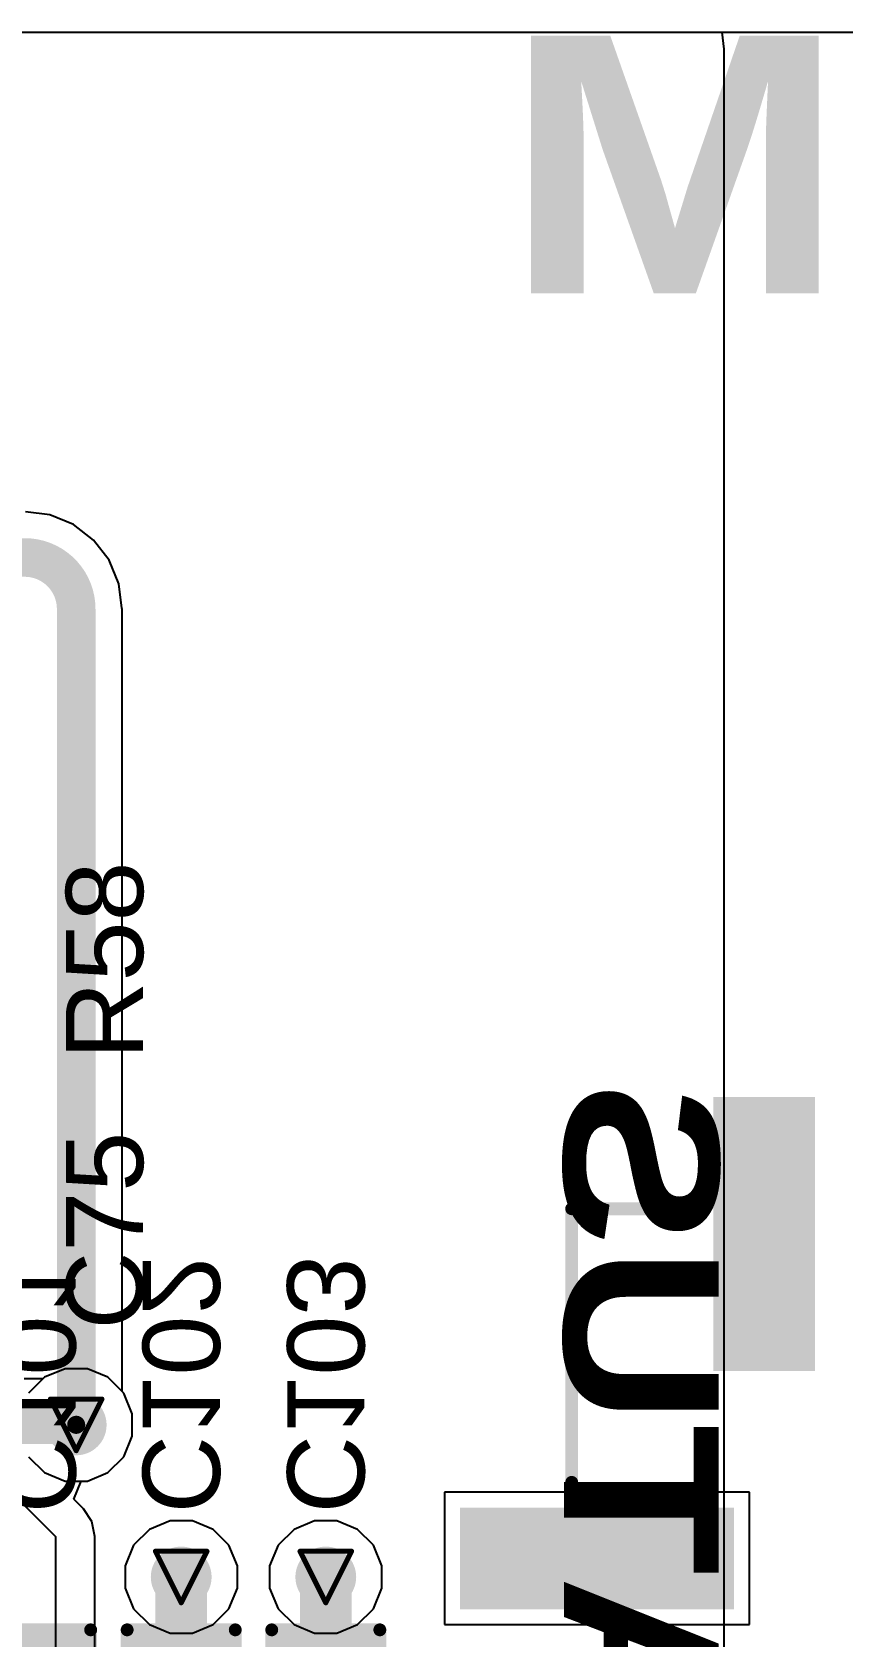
# Model space of a CAD drawing. Header units: inches. Extents: x 0 to 211, y 0 to 201.
# Drawn here: x 2.507 to 2.822, y 4.086 to 4.709 of the extents above; entities that cross this region are included whole.
import ezdxf

# ---------------------------------------------------------------- set-up
doc = ezdxf.new("R2010")
doc.units = ezdxf.units.IN
doc.header["$MEASUREMENT"] = 0
for name, color, linetype in [('Bottom Layer', 5, 'Continuous'), ('Bottom Overlay', 54, 'Continuous'), ('Bottom Paste', 16, 'Continuous'), ('Bottom Solder', 6, 'Continuous'), ('Drill Drawing', 1, 'Continuous'), ('Layer 1', 16, 'Continuous'), ('Layer 2', 76, 'Continuous'), ('Top Layer', 1, 'Continuous'), ('Top Overlay', 2, 'Continuous'), ('Top Paste', 8, 'Continuous'), ('Top Solder', 216, 'Continuous'), ('Via Holes', 16, 'Continuous')]:
    doc.layers.add(name, color=color, linetype=linetype)
doc.styles.add('Arial', font='', dxfattribs={"height": 0.2})
doc.styles.add('Arial Black_Bold', font='', dxfattribs={"height": 0.2})
doc.styles.get('Arial').set_extended_font_data('Arial')
doc.styles.get('Arial Black_Bold').set_extended_font_data('Arial Black', bold=True)

# ---------------------------------------------------------------- blocks, each defined once
blk = doc.blocks.new('EC21EFA_512_STD_54')
at = {"layer": 'Top Layer'}
for points in [[(0.47835, 0.61024), (0.50984, 0.61024), (0.50984, 0.51181), (0.47835, 0.51181)], [(0.57087, 0.51181), (0.66929, 0.51181), (0.66929, 0.48031), (0.57087, 0.48031)]]:
    blk.add_hatch(color=1, dxfattribs=at).paths.add_polyline_path(points)
at = {"layer": 'Top Paste'}
for points in [[(0.47835, 0.61024), (0.50984, 0.61024), (0.50984, 0.51181), (0.47835, 0.51181)], [(0.57087, 0.51181), (0.66929, 0.51181), (0.66929, 0.48031), (0.57087, 0.48031)]]:
    blk.add_hatch(color=8, dxfattribs=at).paths.add_polyline_path(points)
at = {"layer": 'Top Solder'}
for points in [[(0.47435, 0.61424), (0.51384, 0.61424), (0.51384, 0.50781), (0.47435, 0.50781)], [(0.56687, 0.51581), (0.67329, 0.51581), (0.67329, 0.47631), (0.56687, 0.47631)]]:
    blk.add_hatch(color=216, dxfattribs=at).paths.add_polyline_path(points)
at = {"layer": 'Top Overlay'}
for points in [[(0.52362, 0.57087, 0.005, 0.005, 0), (0.62992, 0.57087, 0.005, 0.005, 0)], [(0.62992, 0.57087, 0.005, 0.005, 0), (0.62992, 0.52756, 0.005, 0.005, 0)]]:
    blk.add_lwpolyline(points, format="xyseb", dxfattribs=at)
for points in [[(0.52237, 0.57087, 0.0025, 0.0025, 1), (0.52487, 0.57087, 0.0025, 0.0025, 1)], [(0.62867, 0.57087, 0.0025, 0.0025, 1), (0.63117, 0.57087, 0.0025, 0.0025, 1)], [(0.62867, 0.57087, 0.0025, 0.0025, 1), (0.63117, 0.57087, 0.0025, 0.0025, 1)], [(0.62867, 0.52756, 0.0025, 0.0025, 1), (0.63117, 0.52756, 0.0025, 0.0025, 1)]]:
    blk.add_lwpolyline(points, format="xyseb", close=True, dxfattribs=at)
blk = doc.blocks.new('C___0603_B_287')
at = {"layer": 'Bottom Layer'}
for points in [[(-0.045, -0.0175), (-0.045, 0.0175), (-0.015, 0.0175), (-0.015, -0.0175)], [(0.015, -0.0175), (0.015, 0.0175), (0.045, 0.0175), (0.045, -0.0175)]]:
    blk.add_hatch(color=5, dxfattribs=at).paths.add_polyline_path(points)
at = {"layer": 'Bottom Paste'}
for points in [[(-0.045, -0.0175), (-0.045, 0.0175), (-0.015, 0.0175), (-0.015, -0.0175)], [(0.015, -0.0175), (0.015, 0.0175), (0.045, 0.0175), (0.045, -0.0175)]]:
    blk.add_hatch(color=16, dxfattribs=at).paths.add_polyline_path(points)
at = {"layer": 'Bottom Solder'}
for points in [[(-0.04736, -0.01986), (-0.04736, 0.01986), (-0.01264, 0.01986), (-0.01264, -0.01986)], [(0.01264, -0.01986), (0.01264, 0.01986), (0.04736, 0.01986), (0.04736, -0.01986)]]:
    blk.add_hatch(color=6, dxfattribs=at).paths.add_polyline_path(points)
at = {"layer": 'Bottom Overlay'}
for points in [[(-0.049, -0.021, 0.005, 0.005, 0), (-0.049, 0.021, 0.005, 0.005, 0)], [(-0.018, 0.021, 0.005, 0.005, 0), (-0.049, 0.021, 0.005, 0.005, 0)], [(0.049, 0.021, 0.005, 0.005, 0), (0.018, 0.021, 0.005, 0.005, 0)], [(0.049, -0.021, 0.005, 0.005, 0), (0.049, 0.021, 0.005, 0.005, 0)], [(-0.018, -0.021, 0.005, 0.005, 0), (-0.049, -0.021, 0.005, 0.005, 0)], [(0.049, -0.021, 0.005, 0.005, 0), (0.018, -0.021, 0.005, 0.005, 0)]]:
    blk.add_lwpolyline(points, format="xyseb", dxfattribs=at)
for points in [[(-0.05025, 0.021, 0.0025, 0.0025, 1), (-0.04775, 0.021, 0.0025, 0.0025, 1)], [(-0.05025, 0.021, 0.0025, 0.0025, 1), (-0.04775, 0.021, 0.0025, 0.0025, 1)], [(-0.01925, 0.021, 0.0025, 0.0025, 1), (-0.01675, 0.021, 0.0025, 0.0025, 1)], [(0.01675, 0.021, 0.0025, 0.0025, 1), (0.01925, 0.021, 0.0025, 0.0025, 1)], [(0.04775, 0.021, 0.0025, 0.0025, 1), (0.05025, 0.021, 0.0025, 0.0025, 1)], [(0.04775, 0.021, 0.0025, 0.0025, 1), (0.05025, 0.021, 0.0025, 0.0025, 1)], [(-0.05025, -0.021, 0.0025, 0.0025, 1), (-0.04775, -0.021, 0.0025, 0.0025, 1)], [(-0.05025, -0.021, 0.0025, 0.0025, 1), (-0.04775, -0.021, 0.0025, 0.0025, 1)], [(-0.01925, -0.021, 0.0025, 0.0025, 1), (-0.01675, -0.021, 0.0025, 0.0025, 1)], [(0.01675, -0.021, 0.0025, 0.0025, 1), (0.01925, -0.021, 0.0025, 0.0025, 1)], [(0.04775, -0.021, 0.0025, 0.0025, 1), (0.05025, -0.021, 0.0025, 0.0025, 1)], [(0.04775, -0.021, 0.0025, 0.0025, 1), (0.05025, -0.021, 0.0025, 0.0025, 1)]]:
    blk.add_lwpolyline(points, format="xyseb", close=True, dxfattribs=at)
blk = doc.blocks.new('C___0603_B_288')
at = {"layer": 'Bottom Layer'}
for points in [[(-0.045, -0.0175), (-0.045, 0.0175), (-0.015, 0.0175), (-0.015, -0.0175)], [(0.015, -0.0175), (0.015, 0.0175), (0.045, 0.0175), (0.045, -0.0175)]]:
    blk.add_hatch(color=5, dxfattribs=at).paths.add_polyline_path(points)
at = {"layer": 'Bottom Paste'}
for points in [[(-0.045, -0.0175), (-0.045, 0.0175), (-0.015, 0.0175), (-0.015, -0.0175)], [(0.015, -0.0175), (0.015, 0.0175), (0.045, 0.0175), (0.045, -0.0175)]]:
    blk.add_hatch(color=16, dxfattribs=at).paths.add_polyline_path(points)
at = {"layer": 'Bottom Solder'}
for points in [[(-0.04736, -0.01986), (-0.04736, 0.01986), (-0.01264, 0.01986), (-0.01264, -0.01986)], [(0.01264, -0.01986), (0.01264, 0.01986), (0.04736, 0.01986), (0.04736, -0.01986)]]:
    blk.add_hatch(color=6, dxfattribs=at).paths.add_polyline_path(points)
at = {"layer": 'Bottom Overlay'}
for points in [[(-0.049, -0.021, 0.005, 0.005, 0), (-0.049, 0.021, 0.005, 0.005, 0)], [(-0.018, 0.021, 0.005, 0.005, 0), (-0.049, 0.021, 0.005, 0.005, 0)], [(0.049, 0.021, 0.005, 0.005, 0), (0.018, 0.021, 0.005, 0.005, 0)], [(0.049, -0.021, 0.005, 0.005, 0), (0.049, 0.021, 0.005, 0.005, 0)], [(-0.018, -0.021, 0.005, 0.005, 0), (-0.049, -0.021, 0.005, 0.005, 0)], [(0.049, -0.021, 0.005, 0.005, 0), (0.018, -0.021, 0.005, 0.005, 0)]]:
    blk.add_lwpolyline(points, format="xyseb", dxfattribs=at)
for points in [[(-0.05025, 0.021, 0.0025, 0.0025, 1), (-0.04775, 0.021, 0.0025, 0.0025, 1)], [(-0.05025, 0.021, 0.0025, 0.0025, 1), (-0.04775, 0.021, 0.0025, 0.0025, 1)], [(-0.01925, 0.021, 0.0025, 0.0025, 1), (-0.01675, 0.021, 0.0025, 0.0025, 1)], [(0.01675, 0.021, 0.0025, 0.0025, 1), (0.01925, 0.021, 0.0025, 0.0025, 1)], [(0.04775, 0.021, 0.0025, 0.0025, 1), (0.05025, 0.021, 0.0025, 0.0025, 1)], [(0.04775, 0.021, 0.0025, 0.0025, 1), (0.05025, 0.021, 0.0025, 0.0025, 1)], [(-0.05025, -0.021, 0.0025, 0.0025, 1), (-0.04775, -0.021, 0.0025, 0.0025, 1)], [(-0.05025, -0.021, 0.0025, 0.0025, 1), (-0.04775, -0.021, 0.0025, 0.0025, 1)], [(-0.01925, -0.021, 0.0025, 0.0025, 1), (-0.01675, -0.021, 0.0025, 0.0025, 1)], [(0.01675, -0.021, 0.0025, 0.0025, 1), (0.01925, -0.021, 0.0025, 0.0025, 1)], [(0.04775, -0.021, 0.0025, 0.0025, 1), (0.05025, -0.021, 0.0025, 0.0025, 1)], [(0.04775, -0.021, 0.0025, 0.0025, 1), (0.05025, -0.021, 0.0025, 0.0025, 1)]]:
    blk.add_lwpolyline(points, format="xyseb", close=True, dxfattribs=at)
blk = doc.blocks.new('C___0603_B_289')
at = {"layer": 'Bottom Layer'}
for points in [[(-0.045, -0.0175), (-0.045, 0.0175), (-0.015, 0.0175), (-0.015, -0.0175)], [(0.015, -0.0175), (0.015, 0.0175), (0.045, 0.0175), (0.045, -0.0175)]]:
    blk.add_hatch(color=5, dxfattribs=at).paths.add_polyline_path(points)
at = {"layer": 'Bottom Paste'}
for points in [[(-0.045, -0.0175), (-0.045, 0.0175), (-0.015, 0.0175), (-0.015, -0.0175)], [(0.015, -0.0175), (0.015, 0.0175), (0.045, 0.0175), (0.045, -0.0175)]]:
    blk.add_hatch(color=16, dxfattribs=at).paths.add_polyline_path(points)
at = {"layer": 'Bottom Solder'}
for points in [[(-0.04736, -0.01986), (-0.04736, 0.01986), (-0.01264, 0.01986), (-0.01264, -0.01986)], [(0.01264, -0.01986), (0.01264, 0.01986), (0.04736, 0.01986), (0.04736, -0.01986)]]:
    blk.add_hatch(color=6, dxfattribs=at).paths.add_polyline_path(points)
at = {"layer": 'Bottom Overlay'}
for points in [[(-0.049, -0.021, 0.005, 0.005, 0), (-0.049, 0.021, 0.005, 0.005, 0)], [(-0.018, 0.021, 0.005, 0.005, 0), (-0.049, 0.021, 0.005, 0.005, 0)], [(0.049, 0.021, 0.005, 0.005, 0), (0.018, 0.021, 0.005, 0.005, 0)], [(0.049, -0.021, 0.005, 0.005, 0), (0.049, 0.021, 0.005, 0.005, 0)], [(-0.018, -0.021, 0.005, 0.005, 0), (-0.049, -0.021, 0.005, 0.005, 0)], [(0.049, -0.021, 0.005, 0.005, 0), (0.018, -0.021, 0.005, 0.005, 0)]]:
    blk.add_lwpolyline(points, format="xyseb", dxfattribs=at)
for points in [[(-0.05025, 0.021, 0.0025, 0.0025, 1), (-0.04775, 0.021, 0.0025, 0.0025, 1)], [(-0.05025, 0.021, 0.0025, 0.0025, 1), (-0.04775, 0.021, 0.0025, 0.0025, 1)], [(-0.01925, 0.021, 0.0025, 0.0025, 1), (-0.01675, 0.021, 0.0025, 0.0025, 1)], [(0.01675, 0.021, 0.0025, 0.0025, 1), (0.01925, 0.021, 0.0025, 0.0025, 1)], [(0.04775, 0.021, 0.0025, 0.0025, 1), (0.05025, 0.021, 0.0025, 0.0025, 1)], [(0.04775, 0.021, 0.0025, 0.0025, 1), (0.05025, 0.021, 0.0025, 0.0025, 1)], [(-0.05025, -0.021, 0.0025, 0.0025, 1), (-0.04775, -0.021, 0.0025, 0.0025, 1)], [(-0.05025, -0.021, 0.0025, 0.0025, 1), (-0.04775, -0.021, 0.0025, 0.0025, 1)], [(-0.01925, -0.021, 0.0025, 0.0025, 1), (-0.01675, -0.021, 0.0025, 0.0025, 1)], [(0.01675, -0.021, 0.0025, 0.0025, 1), (0.01925, -0.021, 0.0025, 0.0025, 1)], [(0.04775, -0.021, 0.0025, 0.0025, 1), (0.05025, -0.021, 0.0025, 0.0025, 1)], [(0.04775, -0.021, 0.0025, 0.0025, 1), (0.05025, -0.021, 0.0025, 0.0025, 1)]]:
    blk.add_lwpolyline(points, format="xyseb", close=True, dxfattribs=at)

msp = doc.modelspace()

# ---------------------------------------------------------------- hatches: boundary and pattern name
at = {"layer": 'Bottom Layer'}
h = msp.add_hatch(color=5, dxfattribs=at)
edge = h.paths.add_edge_path()
edge.add_arc((2.524, 4.168), 0.01181, 0, 360)
h = msp.add_hatch(color=5, dxfattribs=at)
edge = h.paths.add_edge_path()
edge.add_arc((2.5648, 4.1089), 0.01181, 0, 360)
h = msp.add_hatch(color=5, dxfattribs=at)
edge = h.paths.add_edge_path()
edge.add_arc((2.62098, 4.1089), 0.01181, 0, 360)
at = {"layer": 'Layer 1'}
h = msp.add_hatch(color=16, dxfattribs=at)
edge = h.paths.add_edge_path()
edge.add_arc((2.524, 4.168), 0.01181, 0, 360)
h = msp.add_hatch(color=16, dxfattribs=at)
edge = h.paths.add_edge_path()
edge.add_arc((2.5648, 4.1089), 0.01181, 0, 360)
h = msp.add_hatch(color=16, dxfattribs=at)
edge = h.paths.add_edge_path()
edge.add_arc((2.62098, 4.1089), 0.01181, 0, 360)
at = {"layer": 'Layer 2'}
h = msp.add_hatch(color=76, dxfattribs=at)
edge = h.paths.add_edge_path()
edge.add_arc((2.524, 4.168), 0.01181, 0, 360)
h = msp.add_hatch(color=76, dxfattribs=at)
edge = h.paths.add_edge_path()
edge.add_arc((2.5648, 4.1089), 0.01181, 0, 360)
h = msp.add_hatch(color=76, dxfattribs=at)
edge = h.paths.add_edge_path()
edge.add_arc((2.62098, 4.1089), 0.01181, 0, 360)
at = {"layer": 'Top Layer'}
h = msp.add_hatch(color=1, dxfattribs=at)
edge = h.paths.add_edge_path()
edge.add_arc((2.524, 4.168), 0.01181, 0, 360)
h = msp.add_hatch(color=1, dxfattribs=at)
edge = h.paths.add_edge_path()
edge.add_arc((2.5648, 4.1089), 0.01181, 0, 360)
h = msp.add_hatch(color=1, dxfattribs=at)
edge = h.paths.add_edge_path()
edge.add_arc((2.62098, 4.1089), 0.01181, 0, 360)
at = {"layer": 'Via Holes'}
h = msp.add_hatch(color=7, dxfattribs=at)
edge = h.paths.add_edge_path()
edge.add_arc((2.524, 4.168), 0.00591, 0, 360)
h = msp.add_hatch(color=7, dxfattribs=at)
edge = h.paths.add_edge_path()
edge.add_arc((2.5648, 4.1089), 0.00591, 0, 360)
h = msp.add_hatch(color=7, dxfattribs=at)
edge = h.paths.add_edge_path()
edge.add_arc((2.62098, 4.1089), 0.00591, 0, 360)

# ---------------------------------------------------------------- linework, layer by layer
at = {"layer": 'Bottom Layer'}
for p, q in [((1.94681, 4.70912), (4.16751, 4.70912)), ((2.51379, 4.52153), (2.50429, 4.52279)), ((2.52291, 4.51776), (2.51379, 4.52153)), ((2.53075, 4.51175), (2.52291, 4.51776)), ((2.53676, 4.50391), (2.53075, 4.51175)), ((2.54053, 4.49479), (2.53676, 4.50391)), ((2.54179, 4.48529), (2.54053, 4.49479)), ((2.54184, 4.485), (2.54179, 4.48529)), ((2.54184, 4.181), (2.54184, 4.485)), ((2.54249, 4.18035), (2.54184, 4.181)), ((2.54581, 4.17234), (2.54249, 4.18035)), ((2.54581, 4.16366), (2.54581, 4.17234)), ((2.54249, 4.15565), (2.54581, 4.16366)), ((2.50551, 4.15565), (2.51165, 4.14951)), ((2.53635, 4.14951), (2.54249, 4.15565)), ((2.51165, 4.14951), (2.51966, 4.14619)), ((2.52834, 4.14619), (2.53635, 4.14951)), ((2.51966, 4.14619), (2.52834, 4.14619))]:
    msp.add_line(p, q, dxfattribs=at)
for points in [[(2.41953, 4.505, 0.015, 0.015, 0), (2.504, 4.505, 0.015, 0.015, 0)], [(2.504, 4.505, 0.015, 0.015, -0.414214), (2.524, 4.485, 0.015, 0.015, 0)], [(2.524, 4.168, 0.015, 0.015, 0), (2.524, 4.485, 0.015, 0.015, 0)], [(2.5648, 4.06937, 0.02, 0.02, 0), (2.5648, 4.1089, 0.02, 0.02, 0)], [(2.62098, 4.06937, 0.02, 0.02, 0), (2.62098, 4.1089, 0.02, 0.02, 0)]]:
    msp.add_lwpolyline(points, format="xyseb", dxfattribs=at)
for points in [[(2.50025, 4.505, 0.0075, 0.0075, 1), (2.50775, 4.505, 0.0075, 0.0075, 1)], [(2.50025, 4.505, 0.0075, 0.0075, 1), (2.50775, 4.505, 0.0075, 0.0075, 1)], [(2.52025, 4.485, 0.0075, 0.0075, 1), (2.52775, 4.485, 0.0075, 0.0075, 1)], [(2.52025, 4.485, 0.0075, 0.0075, 1), (2.52775, 4.485, 0.0075, 0.0075, 1)], [(2.52025, 4.168, 0.0075, 0.0075, 1), (2.52775, 4.168, 0.0075, 0.0075, 1)], [(2.5598, 4.1089, 0.01, 0.01, 1), (2.5698, 4.1089, 0.01, 0.01, 1)], [(2.61598, 4.1089, 0.01, 0.01, 1), (2.62598, 4.1089, 0.01, 0.01, 1)]]:
    msp.add_lwpolyline(points, format="xyseb", close=True, dxfattribs=at)
at = {"layer": 'Drill Drawing'}
for points in [[(2.514, 4.178, 0.002, 0.002, 0), (2.534, 4.178, 0.002, 0.002, 0)], [(2.514, 4.178, 0.002, 0.002, 0), (2.524, 4.158, 0.002, 0.002, 0)], [(2.524, 4.158, 0.002, 0.002, 0), (2.534, 4.178, 0.002, 0.002, 0)], [(2.5548, 4.1189, 0.002, 0.002, 0), (2.5748, 4.1189, 0.002, 0.002, 0)], [(2.5548, 4.1189, 0.002, 0.002, 0), (2.5648, 4.0989, 0.002, 0.002, 0)], [(2.5648, 4.0989, 0.002, 0.002, 0), (2.5748, 4.1189, 0.002, 0.002, 0)], [(2.61098, 4.1189, 0.002, 0.002, 0), (2.63098, 4.1189, 0.002, 0.002, 0)], [(2.61098, 4.1189, 0.002, 0.002, 0), (2.62098, 4.0989, 0.002, 0.002, 0)], [(2.62098, 4.0989, 0.002, 0.002, 0), (2.63098, 4.1189, 0.002, 0.002, 0)]]:
    msp.add_lwpolyline(points, format="xyseb", dxfattribs=at)
for points in [[(2.5135, 4.178, 0.001, 0.001, 1), (2.5145, 4.178, 0.001, 0.001, 1)], [(2.5135, 4.178, 0.001, 0.001, 1), (2.5145, 4.178, 0.001, 0.001, 1)], [(2.5335, 4.178, 0.001, 0.001, 1), (2.5345, 4.178, 0.001, 0.001, 1)], [(2.5335, 4.178, 0.001, 0.001, 1), (2.5345, 4.178, 0.001, 0.001, 1)], [(2.5235, 4.158, 0.001, 0.001, 1), (2.5245, 4.158, 0.001, 0.001, 1)], [(2.5235, 4.158, 0.001, 0.001, 1), (2.5245, 4.158, 0.001, 0.001, 1)], [(2.5543, 4.1189, 0.001, 0.001, 1), (2.5553, 4.1189, 0.001, 0.001, 1)], [(2.5543, 4.1189, 0.001, 0.001, 1), (2.5553, 4.1189, 0.001, 0.001, 1)], [(2.5743, 4.1189, 0.001, 0.001, 1), (2.5753, 4.1189, 0.001, 0.001, 1)], [(2.5743, 4.1189, 0.001, 0.001, 1), (2.5753, 4.1189, 0.001, 0.001, 1)], [(2.61048, 4.1189, 0.001, 0.001, 1), (2.61148, 4.1189, 0.001, 0.001, 1)], [(2.61048, 4.1189, 0.001, 0.001, 1), (2.61148, 4.1189, 0.001, 0.001, 1)], [(2.63048, 4.1189, 0.001, 0.001, 1), (2.63148, 4.1189, 0.001, 0.001, 1)], [(2.63048, 4.1189, 0.001, 0.001, 1), (2.63148, 4.1189, 0.001, 0.001, 1)], [(2.5643, 4.0989, 0.001, 0.001, 1), (2.5653, 4.0989, 0.001, 0.001, 1)], [(2.5643, 4.0989, 0.001, 0.001, 1), (2.5653, 4.0989, 0.001, 0.001, 1)], [(2.62048, 4.0989, 0.001, 0.001, 1), (2.62148, 4.0989, 0.001, 0.001, 1)], [(2.62048, 4.0989, 0.001, 0.001, 1), (2.62148, 4.0989, 0.001, 0.001, 1)]]:
    msp.add_lwpolyline(points, format="xyseb", close=True, dxfattribs=at)
at = {"layer": 'Layer 1'}
for p, q in [((0.16319, 4.70912), (4.16751, 4.70912)), ((2.51165, 4.18649), (2.50551, 4.18035)), ((2.51966, 4.18981), (2.51165, 4.18649)), ((2.52834, 4.18981), (2.51966, 4.18981)), ((2.53635, 4.18649), (2.52834, 4.18981)), ((2.54249, 4.18035), (2.53635, 4.18649)), ((2.54581, 4.17234), (2.54249, 4.18035)), ((2.54581, 4.16366), (2.54581, 4.17234)), ((2.54249, 4.15565), (2.54581, 4.16366)), ((2.50551, 4.15565), (2.51165, 4.14951)), ((2.53635, 4.14951), (2.54249, 4.15565)), ((2.51165, 4.14951), (2.51966, 4.14619)), ((2.52834, 4.14619), (2.53635, 4.14951)), ((2.51966, 4.14619), (2.52834, 4.14619))]:
    msp.add_line(p, q, dxfattribs=at)
at = {"layer": 'Layer 2'}
for p, q in [((0.16319, 4.70912), (2.77481, 4.70912)), ((2.77481, 4.70912), (2.77559, 4.70244)), ((2.77559, 4.70244), (2.77559, 4.70244)), ((2.77559, 4.70244), (2.77559, 4.64975)), ((2.77559, 4.64975), (2.77559, 4.60476)), ((2.77559, 4.60476), (2.77559, 4.55454)), ((2.77559, 4.55454), (2.77559, 4.50781)), ((2.77559, 4.50781), (2.77559, 4.45791)), ((2.77559, 4.45791), (2.77559, 4.40961)), ((2.77559, 4.40961), (2.77559, 4.18035)), ((2.51165, 4.18649), (2.50551, 4.18035)), ((2.51966, 4.18981), (2.51165, 4.18649)), ((2.52834, 4.18981), (2.51966, 4.18981)), ((2.53635, 4.18649), (2.52834, 4.18981)), ((2.54249, 4.18035), (2.53635, 4.18649)), ((2.54581, 4.17234), (2.54249, 4.18035)), ((2.77559, 4.18035), (2.77559, 4.13071)), ((2.54581, 4.16366), (2.54581, 4.17234)), ((2.54249, 4.15565), (2.54581, 4.16366)), ((2.50551, 4.15565), (2.51165, 4.14951)), ((2.53635, 4.14951), (2.54249, 4.15565)), ((2.51165, 4.14951), (2.51966, 4.14619)), ((2.52834, 4.14619), (2.53635, 4.14951)), ((2.51966, 4.14619), (2.52834, 4.14619)), ((2.56046, 4.13071), (2.55245, 4.12739)), ((2.56914, 4.13071), (2.56046, 4.13071)), ((2.57716, 4.12739), (2.56914, 4.13071)), ((2.61664, 4.13071), (2.60863, 4.12739)), ((2.62532, 4.13071), (2.61664, 4.13071)), ((2.63334, 4.12739), (2.62532, 4.13071)), ((2.77559, 4.13071), (2.77559, 3.98943)), ((2.55245, 4.12739), (2.54631, 4.12125)), ((2.58329, 4.12125), (2.57716, 4.12739)), ((2.60863, 4.12739), (2.60249, 4.12125)), ((2.63947, 4.12125), (2.63334, 4.12739)), ((2.54631, 4.12125), (2.54299, 4.11324)), ((2.58661, 4.11324), (2.58329, 4.12125)), ((2.60249, 4.12125), (2.59917, 4.11324)), ((2.64279, 4.11324), (2.63947, 4.12125)), ((2.54299, 4.11324), (2.54299, 4.10456)), ((2.58661, 4.10456), (2.58661, 4.11324)), ((2.59917, 4.11324), (2.59917, 4.10456)), ((2.64279, 4.10456), (2.64279, 4.11324)), ((2.54299, 4.10456), (2.54631, 4.09654)), ((2.58329, 4.09654), (2.58661, 4.10456)), ((2.59917, 4.10456), (2.60249, 4.09654)), ((2.63947, 4.09654), (2.64279, 4.10456)), ((2.54631, 4.09654), (2.55245, 4.09041)), ((2.57716, 4.09041), (2.58329, 4.09654)), ((2.60249, 4.09654), (2.60863, 4.09041)), ((2.63334, 4.09041), (2.63947, 4.09654)), ((2.55245, 4.09041), (2.56046, 4.08709)), ((2.56914, 4.08709), (2.57716, 4.09041)), ((2.60863, 4.09041), (2.61664, 4.08709)), ((2.62532, 4.08709), (2.63334, 4.09041)), ((2.56046, 4.08709), (2.56914, 4.08709)), ((2.61664, 4.08709), (2.62532, 4.08709))]:
    msp.add_line(p, q, dxfattribs=at)
at = {"layer": 'Top Layer'}
for p, q in [((1.9007, 4.70912), (4.16751, 4.70912)), ((2.51104, 4.18588), (2.50376, 4.18588)), ((2.51165, 4.18649), (2.51104, 4.18588)), ((2.51966, 4.18981), (2.51165, 4.18649)), ((2.52834, 4.18981), (2.51966, 4.18981)), ((2.53635, 4.18649), (2.52834, 4.18981)), ((2.54249, 4.18035), (2.53635, 4.18649)), ((2.54581, 4.17234), (2.54249, 4.18035)), ((2.54581, 4.16366), (2.54581, 4.17234)), ((2.54249, 4.15565), (2.54581, 4.16366)), ((2.53635, 4.14951), (2.54249, 4.15565)), ((2.52834, 4.14619), (2.53635, 4.14951)), ((2.52304, 4.13919), (2.52594, 4.14619)), ((2.52594, 4.14619), (2.52834, 4.14619)), ((2.78559, 4.14189), (2.66716, 4.14189)), ((2.66716, 4.14189), (2.66716, 4.0904)), ((2.78559, 4.0904), (2.78559, 4.14189)), ((2.50188, 4.13872), (2.51599, 4.12461)), ((2.52681, 4.13542), (2.52304, 4.13919)), ((2.53012, 4.13046), (2.52681, 4.13542)), ((2.53129, 4.12461), (2.53012, 4.13046)), ((2.51599, 4.12461), (2.51599, 4.04319)), ((2.53129, 4.04953), (2.53129, 4.12461)), ((2.66716, 4.0904), (2.78559, 4.0904))]:
    msp.add_line(p, q, dxfattribs=at)
for points in [[(2.47626, 4.16804, 0.015, 0.015, 0), (2.524, 4.16804, 0.015, 0.015, 0)], [(2.524, 4.168, 0.007, 0.007, 0), (2.524, 4.16804, 0.007, 0.007, 0)]]:
    msp.add_lwpolyline(points, format="xyseb", dxfattribs=at)
for points in [[(2.52025, 4.16804, 0.0075, 0.0075, 1), (2.52775, 4.16804, 0.0075, 0.0075, 1)], [(2.52225, 4.16804, 0.0035, 0.0035, 1), (2.52575, 4.16804, 0.0035, 0.0035, 1)], [(2.52225, 4.168, 0.0035, 0.0035, 1), (2.52575, 4.168, 0.0035, 0.0035, 1)]]:
    msp.add_lwpolyline(points, format="xyseb", close=True, dxfattribs=at)

# ---------------------------------------------------------------- block references
for name, p, rotation in [('EC21EFA_512_STD_54', (3.2874, 3.62205), 90), ('C___0603_B_289', (2.50862, 4.03937), 270), ('C___0603_B_288', (2.5648, 4.03937), 270), ('C___0603_B_287', (2.62098, 4.03937), 270)]:
    msp.add_blockref(name, p, dxfattribs=dict(rotation=rotation))

# ---------------------------------------------------------------- texts
at = {"layer": 'Bottom Overlay', "text_generation_flag": 2}
for s, height, style, p in [('STATUS', 0.06, 'Arial Black_Bold', (2.71359, 3.91768)), ('C101', 0.03, 'Arial', (2.49376, 4.13359)), ('C102', 0.03, 'Arial', (2.54981, 4.13359)), ('C103', 0.03, 'Arial', (2.60599, 4.13359))]:
    msp.add_text(s, height=height, rotation=270, dxfattribs=dict(at, style=style)).set_placement(p)
at = {"layer": 'Top Overlay'}
for s, height, rotation, style, p in [('MAIN', 0.1, 360, 'Arial Black_Bold', (2.69, 4.60767)), ('R58', 0.03, 90, 'Arial', (2.55, 4.31001)), ('C75', 0.03, 90, 'Arial', (2.55, 4.20501))]:
    msp.add_text(s, height=height, rotation=rotation, dxfattribs=dict(at, style=style)).set_placement(p)

doc.saveas('drawing.dxf')
